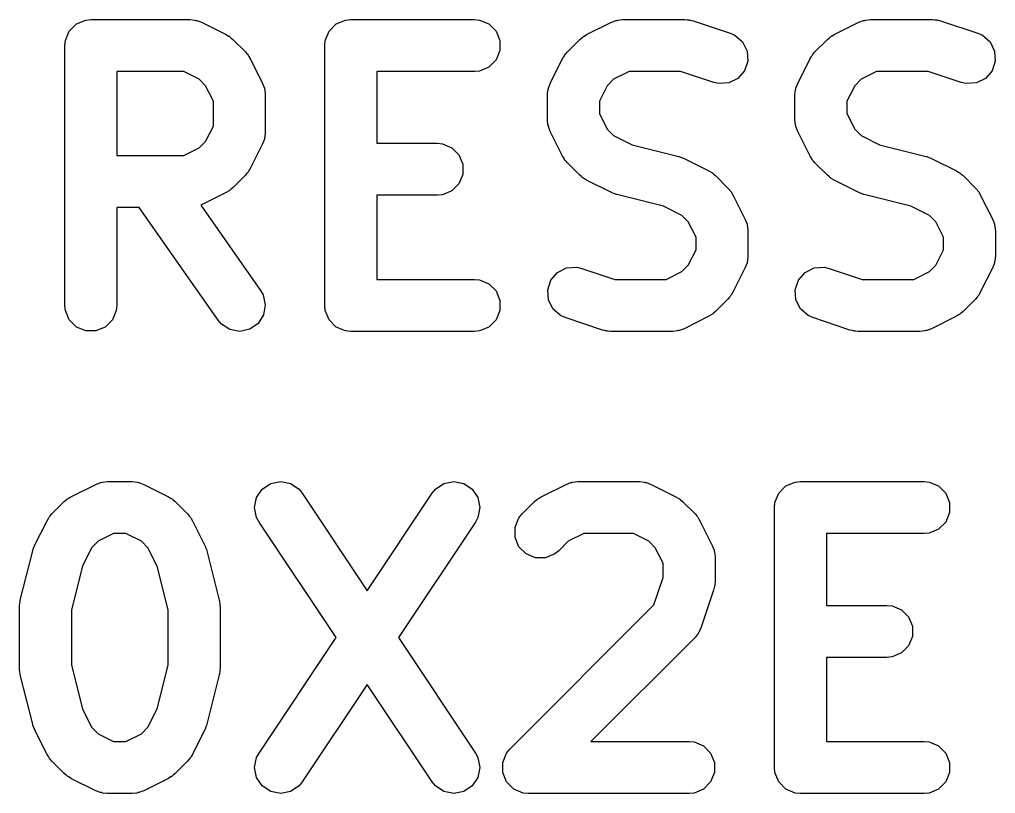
# Model space of a CAD drawing. Extents: x -4.27 to -3.21, y 5.41 to 6.94.
# Drawn here: x -3.7388 to -3.5909, y 5.9933 to 6.1105 of the extents above; entities that cross this region are included whole.
import ezdxf

# ---------------------------------------------------------------- set-up
doc = ezdxf.new("R2010")
doc.units = 0
doc.header["$MEASUREMENT"] = 0
doc.layers.add('BLACK', color=7, linetype='CONTINUOUS')

msp = doc.modelspace()

# ---------------------------------------------------------------- linework, layer by layer
at = {"layer": 'BLACK', "linetype": 'CONTINUOUS'}
for p, q in [((-3.73123, 6.10875), (-3.73015, 6.10984)), ((-3.73015, 6.10984), (-3.72873, 6.11043)), ((-3.72873, 6.11043), (-3.72796, 6.1105)), ((-3.72796, 6.1105), (-3.71296, 6.1105)), ((-3.71296, 6.1105), (-3.71219, 6.11043)), ((-3.71219, 6.11043), (-3.71206, 6.11037)), ((-3.71206, 6.11037), (-3.71192, 6.11036)), ((-3.71192, 6.11036), (-3.7112, 6.11009)), ((-3.7112, 6.11009), (-3.70745, 6.10821)), ((-3.69186, 6.10875), (-3.69078, 6.10984)), ((-3.69078, 6.10984), (-3.68936, 6.11043)), ((-3.68936, 6.11043), (-3.68859, 6.1105)), ((-3.68859, 6.1105), (-3.66984, 6.1105)), ((-3.66984, 6.1105), (-3.66907, 6.11043)), ((-3.66907, 6.11043), (-3.66765, 6.10984)), ((-3.66765, 6.10984), (-3.66657, 6.10875)), ((-3.65286, 6.10821), (-3.64911, 6.11009)), ((-3.64911, 6.11009), (-3.64838, 6.11036)), ((-3.64838, 6.11036), (-3.64824, 6.11037)), ((-3.64824, 6.11037), (-3.64811, 6.11043)), ((-3.64811, 6.11043), (-3.64735, 6.1105)), ((-3.64735, 6.1105), (-3.63797, 6.1105)), ((-3.63797, 6.1105), (-3.63758, 6.11046)), ((-3.63758, 6.11046), (-3.63748, 6.11047)), ((-3.63748, 6.11047), (-3.63734, 6.11044)), ((-3.63734, 6.11044), (-3.6372, 6.11043)), ((-3.6372, 6.11043), (-3.63711, 6.11039)), ((-3.63711, 6.11039), (-3.63673, 6.1103)), ((-3.63673, 6.1103), (-3.6311, 6.10843)), ((-3.61536, 6.10821), (-3.61161, 6.11009)), ((-3.61161, 6.11009), (-3.61089, 6.11036)), ((-3.61089, 6.11036), (-3.61075, 6.11037)), ((-3.61075, 6.11037), (-3.61062, 6.11043)), ((-3.61062, 6.11043), (-3.60985, 6.1105)), ((-3.60985, 6.1105), (-3.60048, 6.1105)), ((-3.60048, 6.1105), (-3.60009, 6.11046)), ((-3.60009, 6.11046), (-3.59998, 6.11047)), ((-3.59998, 6.11047), (-3.59985, 6.11044)), ((-3.59985, 6.11044), (-3.59971, 6.11043)), ((-3.59971, 6.11043), (-3.59961, 6.11039)), ((-3.59961, 6.11039), (-3.59923, 6.1103)), ((-3.59923, 6.1103), (-3.59361, 6.10843)), ((-3.73182, 6.10733), (-3.73123, 6.10875)), ((-3.70745, 6.10821), (-3.70712, 6.108)), ((-3.70712, 6.108), (-3.70703, 6.10796)), ((-3.70703, 6.10796), (-3.70692, 6.10788)), ((-3.70692, 6.10788), (-3.7068, 6.1078)), ((-3.7068, 6.1078), (-3.70673, 6.10772)), ((-3.69245, 6.10733), (-3.69186, 6.10875)), ((-3.66657, 6.10875), (-3.66598, 6.10733)), ((-3.65358, 6.10772), (-3.65351, 6.1078)), ((-3.65351, 6.1078), (-3.65339, 6.10788)), ((-3.65339, 6.10788), (-3.65328, 6.10796)), ((-3.65328, 6.10796), (-3.65319, 6.108)), ((-3.65319, 6.108), (-3.65286, 6.10821)), ((-3.6311, 6.10843), (-3.6304, 6.10811)), ((-3.6304, 6.10811), (-3.62924, 6.10711)), ((-3.61608, 6.10772), (-3.61601, 6.1078)), ((-3.61601, 6.1078), (-3.61589, 6.10788)), ((-3.61589, 6.10788), (-3.61579, 6.10796)), ((-3.61579, 6.10796), (-3.61569, 6.108)), ((-3.61569, 6.108), (-3.61536, 6.10821)), ((-3.59361, 6.10843), (-3.5929, 6.10811)), ((-3.5929, 6.10811), (-3.59174, 6.10711)), ((-3.7319, 6.10657), (-3.73182, 6.10733)), ((-3.7319, 6.0672), (-3.7319, 6.10657)), ((-3.70673, 6.10772), (-3.70643, 6.10748)), ((-3.70643, 6.10748), (-3.70455, 6.1056)), ((-3.69253, 6.10657), (-3.69245, 6.10733)), ((-3.69253, 6.0672), (-3.69253, 6.10657)), ((-3.66598, 6.10733), (-3.66598, 6.1058)), ((-3.65575, 6.1056), (-3.65388, 6.10748)), ((-3.65388, 6.10748), (-3.65358, 6.10772)), ((-3.62924, 6.10711), (-3.62855, 6.10573)), ((-3.61826, 6.1056), (-3.61638, 6.10748)), ((-3.61638, 6.10748), (-3.61608, 6.10772)), ((-3.59174, 6.10711), (-3.59105, 6.10573)), ((-3.70455, 6.1056), (-3.70431, 6.1053)), ((-3.70431, 6.1053), (-3.70423, 6.10523)), ((-3.70423, 6.10523), (-3.70415, 6.10511)), ((-3.70415, 6.10511), (-3.70406, 6.105)), ((-3.70406, 6.105), (-3.70402, 6.10491)), ((-3.70402, 6.10491), (-3.70382, 6.10458)), ((-3.66598, 6.1058), (-3.66657, 6.10438)), ((-3.65649, 6.10458), (-3.65628, 6.10491)), ((-3.65628, 6.10491), (-3.65624, 6.105)), ((-3.65624, 6.105), (-3.65615, 6.10511)), ((-3.65615, 6.10511), (-3.65608, 6.10523)), ((-3.65608, 6.10523), (-3.656, 6.1053)), ((-3.656, 6.1053), (-3.65575, 6.1056)), ((-3.62855, 6.10573), (-3.62844, 6.1042)), ((-3.619, 6.10458), (-3.61879, 6.10491)), ((-3.61879, 6.10491), (-3.61875, 6.105)), ((-3.61875, 6.105), (-3.61866, 6.10511)), ((-3.61866, 6.10511), (-3.61858, 6.10523)), ((-3.61858, 6.10523), (-3.61851, 6.1053)), ((-3.61851, 6.1053), (-3.61826, 6.1056)), ((-3.59105, 6.10573), (-3.59095, 6.1042)), ((-3.70382, 6.10458), (-3.70194, 6.10083)), ((-3.66657, 6.10438), (-3.66765, 6.10329)), ((-3.65837, 6.10083), (-3.65649, 6.10458)), ((-3.62844, 6.1042), (-3.62893, 6.10274)), ((-3.62087, 6.10083), (-3.619, 6.10458)), ((-3.59095, 6.1042), (-3.59143, 6.10274)), ((-3.71389, 6.10263), (-3.72402, 6.10263)), ((-3.72402, 6.10263), (-3.72402, 6.08988)), ((-3.71154, 6.10146), (-3.71389, 6.10263)), ((-3.66984, 6.10263), (-3.68465, 6.10263)), ((-3.68465, 6.10263), (-3.68465, 6.09176)), ((-3.66907, 6.1027), (-3.66984, 6.10263)), ((-3.66765, 6.10329), (-3.66907, 6.1027)), ((-3.64642, 6.10263), (-3.64876, 6.10146)), ((-3.63861, 6.10263), (-3.64642, 6.10263)), ((-3.63359, 6.10096), (-3.63861, 6.10263)), ((-3.62893, 6.10274), (-3.62993, 6.10158)), ((-3.60892, 6.10263), (-3.61127, 6.10146)), ((-3.60111, 6.10263), (-3.60892, 6.10263)), ((-3.5961, 6.10096), (-3.60111, 6.10263)), ((-3.59143, 6.10274), (-3.59244, 6.10158)), ((-3.71057, 6.10048), (-3.71154, 6.10146)), ((-3.7094, 6.09814), (-3.71057, 6.10048)), ((-3.70194, 6.10083), (-3.70167, 6.10011)), ((-3.65864, 6.10011), (-3.65837, 6.10083)), ((-3.64973, 6.10048), (-3.65091, 6.09814)), ((-3.64876, 6.10146), (-3.64973, 6.10048)), ((-3.63284, 6.10079), (-3.63359, 6.10096)), ((-3.63131, 6.10089), (-3.63284, 6.10079)), ((-3.62993, 6.10158), (-3.63131, 6.10089)), ((-3.62115, 6.10011), (-3.62087, 6.10083)), ((-3.61224, 6.10048), (-3.61341, 6.09814)), ((-3.61127, 6.10146), (-3.61224, 6.10048)), ((-3.59534, 6.10079), (-3.5961, 6.10096)), ((-3.59381, 6.10089), (-3.59534, 6.10079)), ((-3.59244, 6.10158), (-3.59381, 6.10089)), ((-3.70167, 6.10011), (-3.70166, 6.09997)), ((-3.70166, 6.09997), (-3.7016, 6.09984)), ((-3.7016, 6.09984), (-3.70153, 6.09907)), ((-3.70153, 6.09907), (-3.70153, 6.09344)), ((-3.65878, 6.09907), (-3.65871, 6.09984)), ((-3.65878, 6.09532), (-3.65878, 6.09907)), ((-3.65871, 6.09984), (-3.65865, 6.09997)), ((-3.65865, 6.09997), (-3.65864, 6.10011)), ((-3.62129, 6.09907), (-3.62121, 6.09984)), ((-3.62129, 6.09532), (-3.62129, 6.09907)), ((-3.62121, 6.09984), (-3.62116, 6.09997)), ((-3.62116, 6.09997), (-3.62115, 6.10011)), ((-3.7094, 6.09437), (-3.7094, 6.09814)), ((-3.65091, 6.09814), (-3.65091, 6.09625)), ((-3.61341, 6.09814), (-3.61341, 6.09625)), ((-3.65091, 6.09625), (-3.64973, 6.0939)), ((-3.61341, 6.09625), (-3.61224, 6.0939)), ((-3.65871, 6.09455), (-3.65878, 6.09532)), ((-3.65865, 6.09442), (-3.65871, 6.09455)), ((-3.62121, 6.09455), (-3.62129, 6.09532)), ((-3.62116, 6.09442), (-3.62121, 6.09455)), ((-3.71057, 6.09203), (-3.7094, 6.09437)), ((-3.70153, 6.09344), (-3.7016, 6.09267)), ((-3.65864, 6.09428), (-3.65865, 6.09442)), ((-3.65837, 6.09356), (-3.65864, 6.09428)), ((-3.65649, 6.08981), (-3.65837, 6.09356)), ((-3.64973, 6.0939), (-3.64876, 6.09293)), ((-3.62115, 6.09428), (-3.62116, 6.09442)), ((-3.62087, 6.09356), (-3.62115, 6.09428)), ((-3.619, 6.08981), (-3.62087, 6.09356)), ((-3.61224, 6.0939), (-3.61127, 6.09293)), ((-3.71154, 6.09105), (-3.71057, 6.09203)), ((-3.70194, 6.09168), (-3.70382, 6.08793)), ((-3.70167, 6.0924), (-3.70194, 6.09168)), ((-3.70166, 6.09254), (-3.70167, 6.0924)), ((-3.7016, 6.09267), (-3.70166, 6.09254)), ((-3.68465, 6.09176), (-3.67547, 6.09176)), ((-3.67547, 6.09176), (-3.6747, 6.09168)), ((-3.6747, 6.09168), (-3.67328, 6.09109)), ((-3.64876, 6.09293), (-3.64597, 6.09153)), ((-3.64597, 6.09153), (-3.63889, 6.08976)), ((-3.61127, 6.09293), (-3.60848, 6.09153)), ((-3.60848, 6.09153), (-3.6014, 6.08976)), ((-3.71389, 6.08988), (-3.71154, 6.09105)), ((-3.67328, 6.09109), (-3.67219, 6.09001)), ((-3.67219, 6.09001), (-3.67161, 6.08859)), ((-3.72402, 6.08988), (-3.71389, 6.08988)), ((-3.67161, 6.08859), (-3.67161, 6.08705)), ((-3.65628, 6.08948), (-3.65649, 6.08981)), ((-3.65624, 6.08938), (-3.65628, 6.08948)), ((-3.65615, 6.08927), (-3.65624, 6.08938)), ((-3.65608, 6.08915), (-3.65615, 6.08927)), ((-3.656, 6.08909), (-3.65608, 6.08915)), ((-3.65575, 6.08878), (-3.656, 6.08909)), ((-3.65388, 6.08691), (-3.65575, 6.08878)), ((-3.63889, 6.08976), (-3.63883, 6.08974)), ((-3.63883, 6.08974), (-3.63881, 6.08974)), ((-3.63881, 6.08974), (-3.63849, 6.08962)), ((-3.63849, 6.08962), (-3.63816, 6.0895)), ((-3.63816, 6.0895), (-3.63814, 6.08949)), ((-3.63814, 6.08949), (-3.63809, 6.08947)), ((-3.63809, 6.08947), (-3.63434, 6.08759)), ((-3.61879, 6.08948), (-3.619, 6.08981)), ((-3.61875, 6.08938), (-3.61879, 6.08948)), ((-3.61866, 6.08927), (-3.61875, 6.08938)), ((-3.61858, 6.08915), (-3.61866, 6.08927)), ((-3.61851, 6.08909), (-3.61858, 6.08915)), ((-3.61826, 6.08878), (-3.61851, 6.08909)), ((-3.61638, 6.08691), (-3.61826, 6.08878)), ((-3.6014, 6.08976), (-3.60134, 6.08974)), ((-3.60134, 6.08974), (-3.60131, 6.08974)), ((-3.60131, 6.08974), (-3.60099, 6.08962)), ((-3.60099, 6.08962), (-3.60067, 6.0895)), ((-3.60067, 6.0895), (-3.60065, 6.08949)), ((-3.60065, 6.08949), (-3.60059, 6.08947)), ((-3.60059, 6.08947), (-3.59684, 6.08759)), ((-3.70431, 6.08721), (-3.70455, 6.08691)), ((-3.70423, 6.08728), (-3.70431, 6.08721)), ((-3.70415, 6.0874), (-3.70423, 6.08728)), ((-3.70406, 6.08751), (-3.70415, 6.0874)), ((-3.70402, 6.0876), (-3.70406, 6.08751)), ((-3.70382, 6.08793), (-3.70402, 6.0876)), ((-3.67161, 6.08705), (-3.67219, 6.08563)), ((-3.63434, 6.08759), (-3.63401, 6.08738)), ((-3.63401, 6.08738), (-3.63391, 6.08734)), ((-3.63391, 6.08734), (-3.6338, 6.08725)), ((-3.6338, 6.08725), (-3.63368, 6.08718)), ((-3.63368, 6.08718), (-3.63361, 6.0871)), ((-3.63361, 6.0871), (-3.63331, 6.08685)), ((-3.59684, 6.08759), (-3.59651, 6.08738)), ((-3.59651, 6.08738), (-3.59641, 6.08734)), ((-3.59641, 6.08734), (-3.59631, 6.08725)), ((-3.59631, 6.08725), (-3.59619, 6.08718)), ((-3.59619, 6.08718), (-3.59612, 6.0871)), ((-3.59612, 6.0871), (-3.59582, 6.08685)), ((-3.70455, 6.08691), (-3.70643, 6.08503)), ((-3.67219, 6.08563), (-3.67328, 6.08454)), ((-3.65358, 6.08666), (-3.65388, 6.08691)), ((-3.65351, 6.08658), (-3.65358, 6.08666)), ((-3.65339, 6.08651), (-3.65351, 6.08658)), ((-3.65328, 6.08642), (-3.65339, 6.08651)), ((-3.65319, 6.08638), (-3.65328, 6.08642)), ((-3.65286, 6.08617), (-3.65319, 6.08638)), ((-3.64911, 6.0843), (-3.65286, 6.08617)), ((-3.63331, 6.08685), (-3.63144, 6.08498)), ((-3.61608, 6.08666), (-3.61638, 6.08691)), ((-3.61601, 6.08658), (-3.61608, 6.08666)), ((-3.61589, 6.08651), (-3.61601, 6.08658)), ((-3.61579, 6.08642), (-3.61589, 6.08651)), ((-3.61569, 6.08638), (-3.61579, 6.08642)), ((-3.61536, 6.08617), (-3.61569, 6.08638)), ((-3.61161, 6.0843), (-3.61536, 6.08617)), ((-3.59582, 6.08685), (-3.59394, 6.08498)), ((-3.70745, 6.0843), (-3.7112, 6.08242)), ((-3.70712, 6.08451), (-3.70745, 6.0843)), ((-3.70703, 6.08454), (-3.70712, 6.08451)), ((-3.70692, 6.08463), (-3.70703, 6.08454)), ((-3.7068, 6.08471), (-3.70692, 6.08463)), ((-3.70673, 6.08479), (-3.7068, 6.08471)), ((-3.70643, 6.08503), (-3.70673, 6.08479)), ((-3.67328, 6.08454), (-3.6747, 6.08396)), ((-3.64905, 6.08428), (-3.64911, 6.0843)), ((-3.64903, 6.08426), (-3.64905, 6.08428)), ((-3.6487, 6.08414), (-3.64903, 6.08426)), ((-3.64838, 6.08402), (-3.6487, 6.08414)), ((-3.63144, 6.08498), (-3.63119, 6.08468)), ((-3.63119, 6.08468), (-3.63111, 6.08461)), ((-3.63111, 6.08461), (-3.63104, 6.08449)), ((-3.63104, 6.08449), (-3.63095, 6.08438)), ((-3.63095, 6.08438), (-3.63091, 6.08429)), ((-3.63091, 6.08429), (-3.6307, 6.08395)), ((-3.61155, 6.08428), (-3.61161, 6.0843)), ((-3.61153, 6.08426), (-3.61155, 6.08428)), ((-3.61121, 6.08414), (-3.61153, 6.08426)), ((-3.61089, 6.08402), (-3.61121, 6.08414)), ((-3.59394, 6.08498), (-3.59369, 6.08468)), ((-3.59369, 6.08468), (-3.59362, 6.08461)), ((-3.59362, 6.08461), (-3.59354, 6.08449)), ((-3.59354, 6.08449), (-3.59345, 6.08438)), ((-3.59345, 6.08438), (-3.59341, 6.08429)), ((-3.59341, 6.08429), (-3.59321, 6.08395)), ((-3.67547, 6.08388), (-3.68465, 6.08388)), ((-3.68465, 6.08388), (-3.68465, 6.07113)), ((-3.6747, 6.08396), (-3.67547, 6.08388)), ((-3.64836, 6.08402), (-3.64838, 6.08402)), ((-3.6483, 6.084), (-3.64836, 6.08402)), ((-3.64122, 6.08223), (-3.6483, 6.084)), ((-3.6307, 6.08395), (-3.62883, 6.08021)), ((-3.61086, 6.08402), (-3.61089, 6.08402)), ((-3.6108, 6.084), (-3.61086, 6.08402)), ((-3.60372, 6.08223), (-3.6108, 6.084)), ((-3.59321, 6.08395), (-3.59133, 6.08021)), ((-3.72064, 6.08201), (-3.72402, 6.08201)), ((-3.72402, 6.08201), (-3.72402, 6.0672)), ((-3.70869, 6.06494), (-3.72064, 6.08201)), ((-3.7112, 6.08242), (-3.71129, 6.08239)), ((-3.71129, 6.08239), (-3.70224, 6.06945)), ((-3.63843, 6.08083), (-3.64122, 6.08223)), ((-3.60093, 6.08083), (-3.60372, 6.08223)), ((-3.63746, 6.07986), (-3.63843, 6.08083)), ((-3.63628, 6.07752), (-3.63746, 6.07986)), ((-3.62883, 6.08021), (-3.62855, 6.07948)), ((-3.59996, 6.07986), (-3.60093, 6.08083)), ((-3.59879, 6.07752), (-3.59996, 6.07986)), ((-3.59133, 6.08021), (-3.59105, 6.07948)), ((-3.62855, 6.07948), (-3.62854, 6.07934)), ((-3.62854, 6.07934), (-3.62849, 6.07921)), ((-3.62849, 6.07921), (-3.62841, 6.07844)), ((-3.62841, 6.07844), (-3.62841, 6.0747)), ((-3.59105, 6.07948), (-3.59104, 6.07934)), ((-3.59104, 6.07934), (-3.59099, 6.07921)), ((-3.59099, 6.07921), (-3.59091, 6.07844)), ((-3.59091, 6.07844), (-3.59091, 6.0747)), ((-3.63628, 6.07562), (-3.63628, 6.07752)), ((-3.59879, 6.07562), (-3.59879, 6.07752)), ((-3.63746, 6.07328), (-3.63628, 6.07562)), ((-3.59996, 6.07328), (-3.59879, 6.07562)), ((-3.62854, 6.0738), (-3.62855, 6.07366)), ((-3.62849, 6.07393), (-3.62854, 6.0738)), ((-3.62841, 6.0747), (-3.62849, 6.07393)), ((-3.59104, 6.0738), (-3.59105, 6.07366)), ((-3.59099, 6.07393), (-3.59104, 6.0738)), ((-3.59091, 6.0747), (-3.59099, 6.07393)), ((-3.65726, 6.07218), (-3.65588, 6.07287)), ((-3.65588, 6.07287), (-3.65435, 6.07298)), ((-3.65435, 6.07298), (-3.6536, 6.07281)), ((-3.6536, 6.07281), (-3.64858, 6.07113)), ((-3.64078, 6.07113), (-3.63843, 6.07231)), ((-3.63843, 6.07231), (-3.63746, 6.07328)), ((-3.62883, 6.07293), (-3.6307, 6.06918)), ((-3.62855, 6.07366), (-3.62883, 6.07293)), ((-3.61976, 6.07218), (-3.61839, 6.07287)), ((-3.61839, 6.07287), (-3.61686, 6.07298)), ((-3.61686, 6.07298), (-3.6161, 6.07281)), ((-3.6161, 6.07281), (-3.61109, 6.07113)), ((-3.60328, 6.07113), (-3.60093, 6.07231)), ((-3.60093, 6.07231), (-3.59996, 6.07328)), ((-3.59133, 6.07293), (-3.59321, 6.06918)), ((-3.59105, 6.07366), (-3.59133, 6.07293)), ((-3.68465, 6.07113), (-3.66984, 6.07113)), ((-3.66984, 6.07113), (-3.66907, 6.07106)), ((-3.66907, 6.07106), (-3.66765, 6.07047)), ((-3.65875, 6.06956), (-3.65826, 6.07102)), ((-3.65826, 6.07102), (-3.65726, 6.07218)), ((-3.64858, 6.07113), (-3.64078, 6.07113)), ((-3.62125, 6.06956), (-3.62077, 6.07102)), ((-3.62077, 6.07102), (-3.61976, 6.07218)), ((-3.61109, 6.07113), (-3.60328, 6.07113)), ((-3.70224, 6.06945), (-3.70186, 6.06878)), ((-3.66765, 6.07047), (-3.66657, 6.06938)), ((-3.66657, 6.06938), (-3.66598, 6.06796)), ((-3.65864, 6.06803), (-3.65875, 6.06956)), ((-3.62115, 6.06803), (-3.62125, 6.06956)), ((-3.70186, 6.06878), (-3.70153, 6.06728)), ((-3.66598, 6.06796), (-3.66598, 6.06643)), ((-3.65795, 6.06666), (-3.65864, 6.06803)), ((-3.63144, 6.06816), (-3.63331, 6.06629)), ((-3.63119, 6.06846), (-3.63144, 6.06816)), ((-3.63111, 6.06853), (-3.63119, 6.06846)), ((-3.63104, 6.06865), (-3.63111, 6.06853)), ((-3.63095, 6.06876), (-3.63104, 6.06865)), ((-3.63091, 6.06885), (-3.63095, 6.06876)), ((-3.6307, 6.06918), (-3.63091, 6.06885)), ((-3.62046, 6.06666), (-3.62115, 6.06803)), ((-3.59394, 6.06816), (-3.59582, 6.06629)), ((-3.59369, 6.06846), (-3.59394, 6.06816)), ((-3.59362, 6.06853), (-3.59369, 6.06846)), ((-3.59354, 6.06865), (-3.59362, 6.06853)), ((-3.59345, 6.06876), (-3.59354, 6.06865)), ((-3.59341, 6.06885), (-3.59345, 6.06876)), ((-3.59321, 6.06918), (-3.59341, 6.06885)), ((-3.73182, 6.06643), (-3.7319, 6.0672)), ((-3.73123, 6.06501), (-3.73182, 6.06643)), ((-3.7241, 6.06643), (-3.72469, 6.06501)), ((-3.72402, 6.0672), (-3.7241, 6.06643)), ((-3.70153, 6.06728), (-3.70179, 6.06577)), ((-3.69245, 6.06643), (-3.69253, 6.0672)), ((-3.69186, 6.06501), (-3.69245, 6.06643)), ((-3.66598, 6.06643), (-3.66657, 6.06501)), ((-3.65679, 6.06565), (-3.65795, 6.06666)), ((-3.6193, 6.06565), (-3.62046, 6.06666)), ((-3.73015, 6.06392), (-3.73123, 6.06501)), ((-3.72469, 6.06501), (-3.72577, 6.06392)), ((-3.70819, 6.06435), (-3.70869, 6.06494)), ((-3.70179, 6.06577), (-3.70262, 6.06447)), ((-3.69078, 6.06392), (-3.69186, 6.06501)), ((-3.66657, 6.06501), (-3.66765, 6.06392)), ((-3.65609, 6.06534), (-3.65679, 6.06565)), ((-3.65046, 6.06346), (-3.65609, 6.06534)), ((-3.63434, 6.06555), (-3.63809, 6.06367)), ((-3.63401, 6.06576), (-3.63434, 6.06555)), ((-3.63391, 6.0658), (-3.63401, 6.06576)), ((-3.6338, 6.06589), (-3.63391, 6.0658)), ((-3.63368, 6.06596), (-3.6338, 6.06589)), ((-3.63361, 6.06604), (-3.63368, 6.06596)), ((-3.63331, 6.06629), (-3.63361, 6.06604)), ((-3.61859, 6.06534), (-3.6193, 6.06565)), ((-3.61297, 6.06346), (-3.61859, 6.06534)), ((-3.59684, 6.06555), (-3.60059, 6.06367)), ((-3.59651, 6.06576), (-3.59684, 6.06555)), ((-3.59641, 6.0658), (-3.59651, 6.06576)), ((-3.59631, 6.06589), (-3.59641, 6.0658)), ((-3.59619, 6.06596), (-3.59631, 6.06589)), ((-3.59612, 6.06604), (-3.59619, 6.06596)), ((-3.59582, 6.06629), (-3.59612, 6.06604)), ((-3.72873, 6.06333), (-3.73015, 6.06392)), ((-3.72577, 6.06392), (-3.72719, 6.06333)), ((-3.70689, 6.06353), (-3.70819, 6.06435)), ((-3.70538, 6.06326), (-3.70689, 6.06353)), ((-3.70388, 6.06359), (-3.70538, 6.06326)), ((-3.70262, 6.06447), (-3.70388, 6.06359)), ((-3.68936, 6.06333), (-3.69078, 6.06392)), ((-3.66765, 6.06392), (-3.66907, 6.06333)), ((-3.65008, 6.06337), (-3.65046, 6.06346)), ((-3.63881, 6.0634), (-3.63895, 6.06339)), ((-3.63809, 6.06367), (-3.63881, 6.0634)), ((-3.61259, 6.06337), (-3.61297, 6.06346)), ((-3.60131, 6.0634), (-3.60145, 6.06339)), ((-3.60059, 6.06367), (-3.60131, 6.0634)), ((-3.72719, 6.06333), (-3.72873, 6.06333)), ((-3.68859, 6.06326), (-3.68936, 6.06333)), ((-3.66984, 6.06326), (-3.68859, 6.06326)), ((-3.66907, 6.06333), (-3.66984, 6.06326)), ((-3.64999, 6.06333), (-3.65008, 6.06337)), ((-3.64985, 6.06332), (-3.64999, 6.06333)), ((-3.64971, 6.06329), (-3.64985, 6.06332)), ((-3.64961, 6.0633), (-3.64971, 6.06329)), ((-3.64922, 6.06326), (-3.64961, 6.0633)), ((-3.63985, 6.06326), (-3.64922, 6.06326)), ((-3.63908, 6.06333), (-3.63985, 6.06326)), ((-3.63895, 6.06339), (-3.63908, 6.06333)), ((-3.61249, 6.06333), (-3.61259, 6.06337)), ((-3.61235, 6.06332), (-3.61249, 6.06333)), ((-3.61222, 6.06329), (-3.61235, 6.06332)), ((-3.61211, 6.0633), (-3.61222, 6.06329)), ((-3.61172, 6.06326), (-3.61211, 6.0633)), ((-3.60235, 6.06326), (-3.61172, 6.06326)), ((-3.60158, 6.06333), (-3.60235, 6.06326)), ((-3.60145, 6.06339), (-3.60158, 6.06333)), ((-3.73097, 6.03821), (-3.72722, 6.04009)), ((-3.72722, 6.04009), (-3.7265, 6.04036)), ((-3.7265, 6.04036), (-3.72635, 6.04037)), ((-3.72635, 6.04037), (-3.72622, 6.04043)), ((-3.72622, 6.04043), (-3.72546, 6.0405)), ((-3.72546, 6.0405), (-3.72171, 6.0405)), ((-3.72171, 6.0405), (-3.72094, 6.04043)), ((-3.72094, 6.04043), (-3.72081, 6.04037)), ((-3.72081, 6.04037), (-3.72067, 6.04036)), ((-3.72067, 6.04036), (-3.71995, 6.04009)), ((-3.71995, 6.04009), (-3.7162, 6.03821)), ((-3.70199, 6.03935), (-3.70071, 6.04021)), ((-3.70071, 6.04021), (-3.6992, 6.0405)), ((-3.6992, 6.0405), (-3.6977, 6.0402)), ((-3.6977, 6.0402), (-3.69642, 6.03935)), ((-3.67575, 6.03935), (-3.67447, 6.0402)), ((-3.67447, 6.0402), (-3.67297, 6.0405)), ((-3.67297, 6.0405), (-3.67146, 6.04021)), ((-3.67146, 6.04021), (-3.67018, 6.03935)), ((-3.65972, 6.03821), (-3.65597, 6.04009)), ((-3.65597, 6.04009), (-3.65525, 6.04036)), ((-3.65525, 6.04036), (-3.65511, 6.04037)), ((-3.65511, 6.04037), (-3.65498, 6.04043)), ((-3.65498, 6.04043), (-3.65421, 6.0405)), ((-3.65421, 6.0405), (-3.64484, 6.0405)), ((-3.64484, 6.0405), (-3.64407, 6.04043)), ((-3.64407, 6.04043), (-3.64394, 6.04037)), ((-3.64394, 6.04037), (-3.6438, 6.04036)), ((-3.6438, 6.04036), (-3.64308, 6.04009)), ((-3.64308, 6.04009), (-3.63933, 6.03821)), ((-3.62374, 6.03875), (-3.62266, 6.03984)), ((-3.62266, 6.03984), (-3.62124, 6.04043)), ((-3.62124, 6.04043), (-3.62047, 6.0405)), ((-3.62047, 6.0405), (-3.60172, 6.0405)), ((-3.60172, 6.0405), (-3.60095, 6.04043)), ((-3.60095, 6.04043), (-3.59953, 6.03984)), ((-3.59953, 6.03984), (-3.59845, 6.03875)), ((-3.70284, 6.03808), (-3.70199, 6.03935)), ((-3.69642, 6.03935), (-3.69593, 6.03875)), ((-3.69593, 6.03875), (-3.68609, 6.02398)), ((-3.68609, 6.02398), (-3.67624, 6.03875)), ((-3.67624, 6.03875), (-3.67575, 6.03935)), ((-3.67018, 6.03935), (-3.66933, 6.03808)), ((-3.62433, 6.03733), (-3.62374, 6.03875)), ((-3.59845, 6.03875), (-3.59786, 6.03733)), ((-3.73386, 6.0356), (-3.73199, 6.03748)), ((-3.73199, 6.03748), (-3.73169, 6.03772)), ((-3.73169, 6.03772), (-3.73162, 6.0378)), ((-3.73162, 6.0378), (-3.7315, 6.03788)), ((-3.7315, 6.03788), (-3.73139, 6.03796)), ((-3.73139, 6.03796), (-3.7313, 6.038)), ((-3.7313, 6.038), (-3.73097, 6.03821)), ((-3.7162, 6.03821), (-3.71587, 6.038)), ((-3.71587, 6.038), (-3.71577, 6.03796)), ((-3.71577, 6.03796), (-3.71566, 6.03788)), ((-3.71566, 6.03788), (-3.71554, 6.0378)), ((-3.71554, 6.0378), (-3.71547, 6.03772)), ((-3.71547, 6.03772), (-3.71517, 6.03748)), ((-3.71517, 6.03748), (-3.7133, 6.0356)), ((-3.70315, 6.03657), (-3.70284, 6.03808)), ((-3.66933, 6.03808), (-3.66902, 6.03657)), ((-3.66262, 6.0356), (-3.66075, 6.03748)), ((-3.66075, 6.03748), (-3.66045, 6.03772)), ((-3.66045, 6.03772), (-3.66038, 6.0378)), ((-3.66038, 6.0378), (-3.66026, 6.03788)), ((-3.66026, 6.03788), (-3.66015, 6.03796)), ((-3.66015, 6.03796), (-3.66006, 6.038)), ((-3.66006, 6.038), (-3.65972, 6.03821)), ((-3.63933, 6.03821), (-3.639, 6.038)), ((-3.639, 6.038), (-3.6389, 6.03796)), ((-3.6389, 6.03796), (-3.6388, 6.03788)), ((-3.6388, 6.03788), (-3.63868, 6.0378)), ((-3.63868, 6.0378), (-3.63861, 6.03772)), ((-3.63861, 6.03772), (-3.63831, 6.03748)), ((-3.63831, 6.03748), (-3.63643, 6.0356)), ((-3.62441, 6.03657), (-3.62433, 6.03733)), ((-3.59786, 6.03733), (-3.59786, 6.0358)), ((-3.73411, 6.0353), (-3.73386, 6.0356)), ((-3.7133, 6.0356), (-3.71305, 6.0353)), ((-3.70285, 6.03506), (-3.70315, 6.03657)), ((-3.66902, 6.03657), (-3.66932, 6.03506)), ((-3.66311, 6.035), (-3.66262, 6.0356)), ((-3.63643, 6.0356), (-3.63618, 6.0353)), ((-3.62441, 5.9972), (-3.62441, 6.03657)), ((-3.59786, 6.0358), (-3.59845, 6.03438)), ((-3.73648, 6.03083), (-3.7346, 6.03458)), ((-3.7346, 6.03458), (-3.73439, 6.03491)), ((-3.73439, 6.03491), (-3.73435, 6.035)), ((-3.73435, 6.035), (-3.73426, 6.03511)), ((-3.73426, 6.03511), (-3.73419, 6.03523)), ((-3.73419, 6.03523), (-3.73411, 6.0353)), ((-3.71305, 6.0353), (-3.71297, 6.03523)), ((-3.71297, 6.03523), (-3.7129, 6.03511)), ((-3.7129, 6.03511), (-3.71281, 6.035)), ((-3.71281, 6.035), (-3.71277, 6.03491)), ((-3.71277, 6.03491), (-3.71256, 6.03458)), ((-3.71256, 6.03458), (-3.71069, 6.03083)), ((-3.70248, 6.03438), (-3.70285, 6.03506)), ((-3.69082, 6.01688), (-3.70248, 6.03438)), ((-3.66969, 6.03438), (-3.68135, 6.01688)), ((-3.66932, 6.03506), (-3.66969, 6.03438)), ((-3.6637, 6.03358), (-3.66311, 6.035)), ((-3.63618, 6.0353), (-3.63611, 6.03523)), ((-3.63611, 6.03523), (-3.63603, 6.03511)), ((-3.63603, 6.03511), (-3.63594, 6.035)), ((-3.63594, 6.035), (-3.6359, 6.03491)), ((-3.6359, 6.03491), (-3.63569, 6.03458)), ((-3.63569, 6.03458), (-3.63382, 6.03083)), ((-3.59845, 6.03438), (-3.59953, 6.03329)), ((-3.72453, 6.03263), (-3.72687, 6.03146)), ((-3.72264, 6.03263), (-3.72453, 6.03263)), ((-3.72029, 6.03146), (-3.72264, 6.03263)), ((-3.6637, 6.03205), (-3.6637, 6.03358)), ((-3.65328, 6.03263), (-3.65563, 6.03146)), ((-3.64577, 6.03263), (-3.65328, 6.03263)), ((-3.64342, 6.03146), (-3.64577, 6.03263)), ((-3.60172, 6.03263), (-3.61653, 6.03263)), ((-3.61653, 6.03263), (-3.61653, 6.02176)), ((-3.60095, 6.0327), (-3.60172, 6.03263)), ((-3.59953, 6.03329), (-3.60095, 6.0327)), ((-3.72687, 6.03146), (-3.72784, 6.03048)), ((-3.71932, 6.03048), (-3.72029, 6.03146)), ((-3.66311, 6.03063), (-3.6637, 6.03205)), ((-3.65563, 6.03146), (-3.65705, 6.03003)), ((-3.64245, 6.03048), (-3.64342, 6.03146)), ((-3.73865, 6.02252), (-3.73677, 6.03002)), ((-3.73677, 6.03002), (-3.73675, 6.03008)), ((-3.73675, 6.03011), (-3.73663, 6.03043)), ((-3.73675, 6.03008), (-3.73675, 6.03011)), ((-3.73663, 6.03043), (-3.73651, 6.03075)), ((-3.73651, 6.03075), (-3.7365, 6.03077)), ((-3.7365, 6.03077), (-3.73648, 6.03083)), ((-3.72784, 6.03048), (-3.72924, 6.02769)), ((-3.71792, 6.02769), (-3.71932, 6.03048)), ((-3.71069, 6.03083), (-3.71066, 6.03077)), ((-3.71066, 6.03077), (-3.71065, 6.03075)), ((-3.71065, 6.03075), (-3.71053, 6.03043)), ((-3.71053, 6.03043), (-3.71041, 6.03011)), ((-3.71041, 6.03011), (-3.71041, 6.03008)), ((-3.71041, 6.03008), (-3.71039, 6.03002)), ((-3.71039, 6.03002), (-3.70851, 6.02252)), ((-3.66203, 6.02954), (-3.66311, 6.03063)), ((-3.66061, 6.02896), (-3.66203, 6.02954)), ((-3.65765, 6.02954), (-3.65907, 6.02896)), ((-3.65705, 6.03003), (-3.65765, 6.02954)), ((-3.64128, 6.02814), (-3.64245, 6.03048)), ((-3.63382, 6.03083), (-3.63354, 6.03011)), ((-3.63354, 6.03011), (-3.63353, 6.02997)), ((-3.63353, 6.02997), (-3.63348, 6.02984)), ((-3.63348, 6.02984), (-3.6334, 6.02907)), ((-3.65907, 6.02896), (-3.66061, 6.02896)), ((-3.64128, 6.02596), (-3.64128, 6.02814)), ((-3.6334, 6.02907), (-3.6334, 6.02532)), ((-3.72924, 6.02769), (-3.73089, 6.02108)), ((-3.71627, 6.02108), (-3.71792, 6.02769)), ((-3.64266, 6.02182), (-3.64128, 6.02596)), ((-3.6334, 6.02532), (-3.63344, 6.02493)), ((-3.63361, 6.02407), (-3.63548, 6.01845)), ((-3.63352, 6.02445), (-3.63361, 6.02407)), ((-3.63348, 6.02455), (-3.63352, 6.02445)), ((-3.63347, 6.02469), (-3.63348, 6.02455)), ((-3.63344, 6.02483), (-3.63347, 6.02469)), ((-3.63344, 6.02493), (-3.63344, 6.02483)), ((-3.73876, 6.02176), (-3.73872, 6.02205)), ((-3.73872, 6.02205), (-3.73869, 6.02234)), ((-3.73869, 6.02234), (-3.73867, 6.02239)), ((-3.73867, 6.02239), (-3.73865, 6.02252)), ((-3.70851, 6.02252), (-3.70849, 6.02239)), ((-3.70849, 6.02239), (-3.70847, 6.02234)), ((-3.70847, 6.02234), (-3.70844, 6.02205)), ((-3.70844, 6.02205), (-3.7084, 6.02176)), ((-3.73877, 6.02157), (-3.73875, 6.0217)), ((-3.73877, 6.01219), (-3.73877, 6.02157)), ((-3.73875, 6.0217), (-3.73876, 6.02176)), ((-3.73089, 6.02108), (-3.73089, 6.01268)), ((-3.71627, 6.01268), (-3.71627, 6.02108)), ((-3.7084, 6.02176), (-3.70841, 6.0217)), ((-3.70841, 6.0217), (-3.70839, 6.02157)), ((-3.70839, 6.02157), (-3.70839, 6.01219)), ((-3.6645, 5.99998), (-3.64266, 6.02182)), ((-3.61653, 6.02176), (-3.60735, 6.02176)), ((-3.60735, 6.02176), (-3.60658, 6.02168)), ((-3.60658, 6.02168), (-3.60516, 6.02109)), ((-3.60516, 6.02109), (-3.60407, 6.02001)), ((-3.60407, 6.02001), (-3.60348, 6.01859)), ((-3.63589, 6.01764), (-3.63594, 6.01751)), ((-3.6358, 6.01774), (-3.63589, 6.01764)), ((-3.63548, 6.01845), (-3.6358, 6.01774)), ((-3.60348, 6.01859), (-3.60348, 6.01705)), ((-3.70248, 5.99938), (-3.69082, 6.01688)), ((-3.68135, 6.01688), (-3.66969, 5.99938)), ((-3.63643, 6.01691), (-3.65221, 6.00113)), ((-3.63594, 6.01751), (-3.63643, 6.01691)), ((-3.60348, 6.01705), (-3.60407, 6.01563)), ((-3.60407, 6.01563), (-3.60516, 6.01455)), ((-3.60735, 6.01388), (-3.61653, 6.01388)), ((-3.61653, 6.01388), (-3.61653, 6.00113)), ((-3.60658, 6.01396), (-3.60735, 6.01388)), ((-3.60516, 6.01455), (-3.60658, 6.01396)), ((-3.73875, 6.01206), (-3.73877, 6.01219)), ((-3.73876, 6.012), (-3.73875, 6.01206)), ((-3.73872, 6.01172), (-3.73876, 6.012)), ((-3.73869, 6.01143), (-3.73872, 6.01172)), ((-3.73089, 6.01268), (-3.72924, 6.00607)), ((-3.71792, 6.00607), (-3.71627, 6.01268)), ((-3.70844, 6.01172), (-3.70847, 6.01143)), ((-3.7084, 6.012), (-3.70844, 6.01172)), ((-3.70839, 6.01219), (-3.70841, 6.01206)), ((-3.70841, 6.01206), (-3.7084, 6.012)), ((-3.73867, 6.01137), (-3.73869, 6.01143)), ((-3.73865, 6.01124), (-3.73867, 6.01137)), ((-3.73677, 6.00374), (-3.73865, 6.01124)), ((-3.70851, 6.01124), (-3.71039, 6.00374)), ((-3.70849, 6.01137), (-3.70851, 6.01124)), ((-3.70847, 6.01143), (-3.70849, 6.01137)), ((-3.68609, 6.00978), (-3.69593, 5.99501)), ((-3.67624, 5.99501), (-3.68609, 6.00978)), ((-3.72924, 6.00607), (-3.72784, 6.00328)), ((-3.71932, 6.00328), (-3.71792, 6.00607)), ((-3.73675, 6.00368), (-3.73677, 6.00374)), ((-3.73675, 6.00366), (-3.73675, 6.00368)), ((-3.73663, 6.00334), (-3.73675, 6.00366)), ((-3.73651, 6.00301), (-3.73663, 6.00334)), ((-3.7365, 6.00299), (-3.73651, 6.00301)), ((-3.73648, 6.00293), (-3.7365, 6.00299)), ((-3.7346, 5.99918), (-3.73648, 6.00293)), ((-3.72784, 6.00328), (-3.72687, 6.00231)), ((-3.72029, 6.00231), (-3.71932, 6.00328)), ((-3.71069, 6.00293), (-3.71256, 5.99918)), ((-3.71066, 6.00299), (-3.71069, 6.00293)), ((-3.71065, 6.00301), (-3.71066, 6.00299)), ((-3.71053, 6.00334), (-3.71065, 6.00301)), ((-3.71041, 6.00366), (-3.71053, 6.00334)), ((-3.71039, 6.00374), (-3.71041, 6.00368)), ((-3.71041, 6.00368), (-3.71041, 6.00366)), ((-3.72687, 6.00231), (-3.72453, 6.00113)), ((-3.72264, 6.00113), (-3.72029, 6.00231)), ((-3.72453, 6.00113), (-3.72264, 6.00113)), ((-3.66499, 5.99938), (-3.6645, 5.99998)), ((-3.65221, 6.00113), (-3.63734, 6.00113)), ((-3.63734, 6.00113), (-3.63657, 6.00106)), ((-3.63657, 6.00106), (-3.63515, 6.00047)), ((-3.63515, 6.00047), (-3.63407, 5.99938)), ((-3.61653, 6.00113), (-3.60172, 6.00113)), ((-3.60172, 6.00113), (-3.60095, 6.00106)), ((-3.60095, 6.00106), (-3.59953, 6.00047)), ((-3.59953, 6.00047), (-3.59845, 5.99938)), ((-3.73439, 5.99885), (-3.7346, 5.99918)), ((-3.73435, 5.99876), (-3.73439, 5.99885)), ((-3.73426, 5.99865), (-3.73435, 5.99876)), ((-3.73419, 5.99853), (-3.73426, 5.99865)), ((-3.73411, 5.99846), (-3.73419, 5.99853)), ((-3.73386, 5.99816), (-3.73411, 5.99846)), ((-3.71305, 5.99846), (-3.7133, 5.99816)), ((-3.71297, 5.99853), (-3.71305, 5.99846)), ((-3.7129, 5.99865), (-3.71297, 5.99853)), ((-3.71281, 5.99876), (-3.7129, 5.99865)), ((-3.71277, 5.99885), (-3.71281, 5.99876)), ((-3.71256, 5.99918), (-3.71277, 5.99885)), ((-3.70315, 5.99719), (-3.70285, 5.9987)), ((-3.70285, 5.9987), (-3.70248, 5.99938)), ((-3.66969, 5.99938), (-3.66932, 5.9987)), ((-3.66932, 5.9987), (-3.66902, 5.99719)), ((-3.66557, 5.99796), (-3.66499, 5.99938)), ((-3.63407, 5.99938), (-3.63348, 5.99796)), ((-3.59845, 5.99938), (-3.59786, 5.99796)), ((-3.73199, 5.99629), (-3.73386, 5.99816)), ((-3.7133, 5.99816), (-3.71517, 5.99629)), ((-3.70284, 5.99569), (-3.70315, 5.99719)), ((-3.66902, 5.99719), (-3.66933, 5.99569)), ((-3.66557, 5.99643), (-3.66557, 5.99796)), ((-3.63348, 5.99796), (-3.63348, 5.99643)), ((-3.62433, 5.99643), (-3.62441, 5.9972)), ((-3.59786, 5.99796), (-3.59786, 5.99643)), ((-3.73169, 5.99604), (-3.73199, 5.99629)), ((-3.73162, 5.99596), (-3.73169, 5.99604)), ((-3.7315, 5.99589), (-3.73162, 5.99596)), ((-3.73139, 5.9958), (-3.7315, 5.99589)), ((-3.7313, 5.99576), (-3.73139, 5.9958)), ((-3.73097, 5.99555), (-3.7313, 5.99576)), ((-3.72722, 5.99367), (-3.73097, 5.99555)), ((-3.7162, 5.99555), (-3.71995, 5.99367)), ((-3.71587, 5.99576), (-3.7162, 5.99555)), ((-3.71577, 5.9958), (-3.71587, 5.99576)), ((-3.71566, 5.99589), (-3.71577, 5.9958)), ((-3.71554, 5.99596), (-3.71566, 5.99589)), ((-3.71547, 5.99604), (-3.71554, 5.99596)), ((-3.71517, 5.99629), (-3.71547, 5.99604)), ((-3.70199, 5.99441), (-3.70284, 5.99569)), ((-3.66933, 5.99569), (-3.67018, 5.99441)), ((-3.66499, 5.99501), (-3.66557, 5.99643)), ((-3.63348, 5.99643), (-3.63407, 5.99501)), ((-3.62374, 5.99501), (-3.62433, 5.99643)), ((-3.59786, 5.99643), (-3.59845, 5.99501)), ((-3.70071, 5.99356), (-3.70199, 5.99441)), ((-3.69642, 5.99442), (-3.6977, 5.99356)), ((-3.69593, 5.99501), (-3.69642, 5.99442)), ((-3.67575, 5.99442), (-3.67624, 5.99501)), ((-3.67447, 5.99356), (-3.67575, 5.99442)), ((-3.67018, 5.99441), (-3.67146, 5.99356)), ((-3.6639, 5.99392), (-3.66499, 5.99501)), ((-3.66248, 5.99333), (-3.6639, 5.99392)), ((-3.63515, 5.99392), (-3.63657, 5.99333)), ((-3.63407, 5.99501), (-3.63515, 5.99392)), ((-3.62266, 5.99392), (-3.62374, 5.99501)), ((-3.62124, 5.99333), (-3.62266, 5.99392)), ((-3.59953, 5.99392), (-3.60095, 5.99333)), ((-3.59845, 5.99501), (-3.59953, 5.99392)), ((-3.7265, 5.9934), (-3.72722, 5.99367)), ((-3.72635, 5.99339), (-3.7265, 5.9934)), ((-3.72622, 5.99333), (-3.72635, 5.99339)), ((-3.72546, 5.99326), (-3.72622, 5.99333)), ((-3.72171, 5.99326), (-3.72546, 5.99326)), ((-3.72094, 5.99333), (-3.72171, 5.99326)), ((-3.72081, 5.99339), (-3.72094, 5.99333)), ((-3.72067, 5.9934), (-3.72081, 5.99339)), ((-3.71995, 5.99367), (-3.72067, 5.9934)), ((-3.6992, 5.99326), (-3.70071, 5.99356)), ((-3.6977, 5.99356), (-3.6992, 5.99326)), ((-3.67297, 5.99326), (-3.67447, 5.99356)), ((-3.67146, 5.99356), (-3.67297, 5.99326)), ((-3.66171, 5.99326), (-3.66248, 5.99333)), ((-3.63734, 5.99326), (-3.66171, 5.99326)), ((-3.63657, 5.99333), (-3.63734, 5.99326)), ((-3.62047, 5.99326), (-3.62124, 5.99333)), ((-3.60172, 5.99326), (-3.62047, 5.99326)), ((-3.60095, 5.99333), (-3.60172, 5.99326))]:
    msp.add_line(p, q, dxfattribs=at)

doc.saveas('drawing.dxf')
